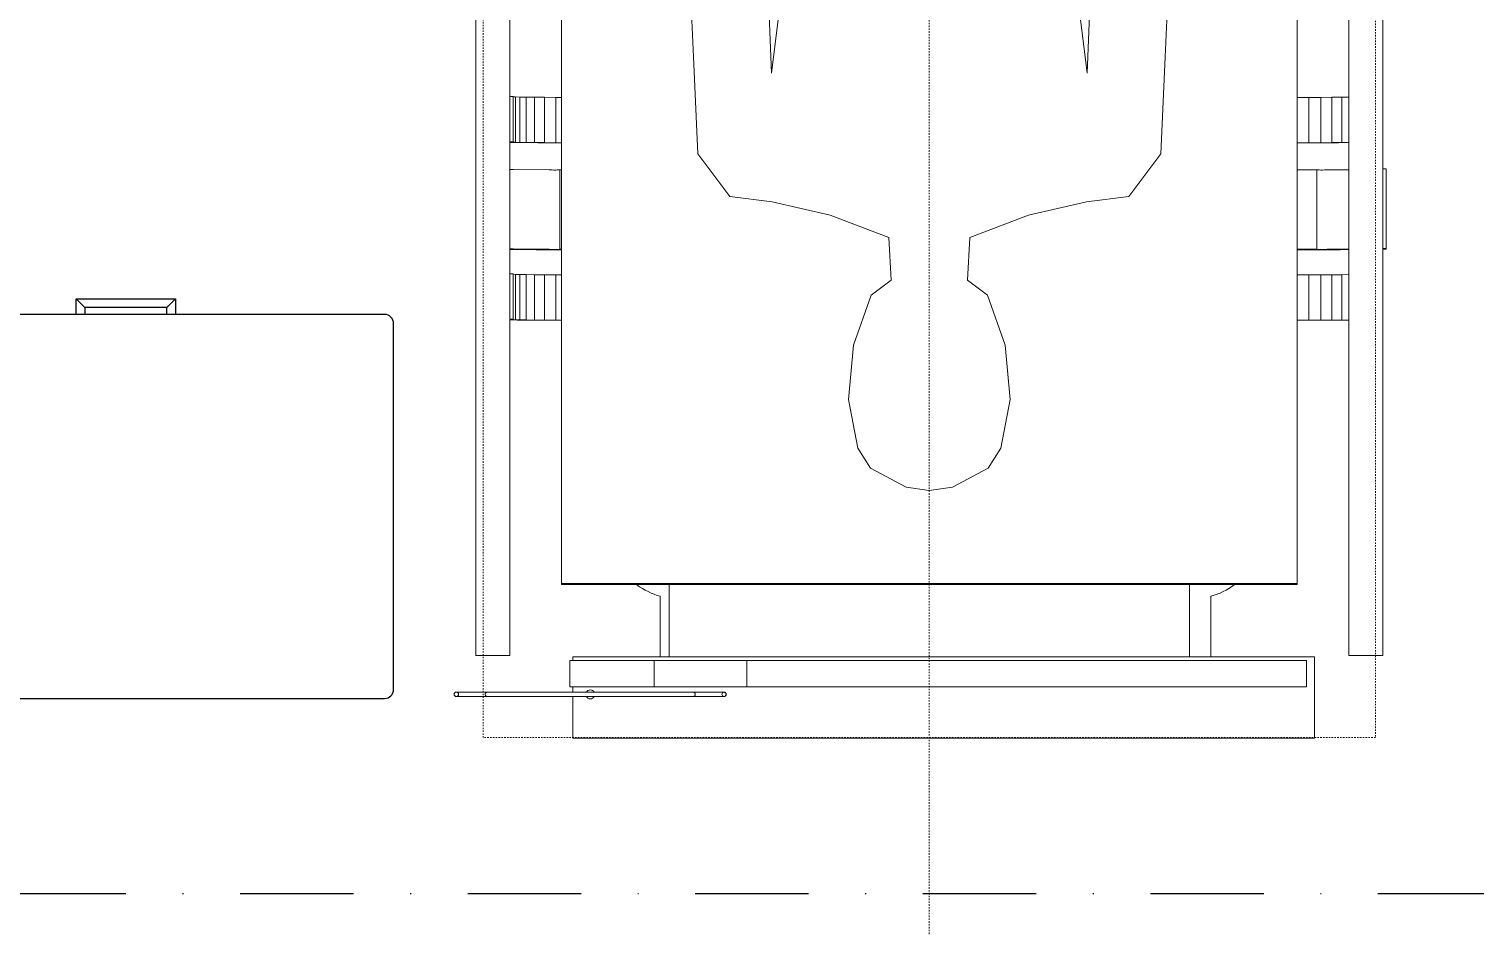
# Model space of a CAD drawing. Header units: inches. Extents: x -772 to 6765, y -813 to 4093.
# Drawn here: x 304.1 to 466.2, y -4.5 to 96.9 of the extents above; entities that cross this region are included whole.
import ezdxf

# ---------------------------------------------------------------- set-up
doc = ezdxf.new("R2010")
doc.units = ezdxf.units.IN
doc.header["$MEASUREMENT"] = 0
doc.linetypes.add('Dash _5x', pattern=[0.3175, 0.15875, -0.15875])
doc.linetypes.add('DASHDOT', pattern=[25.4, 12.7, -6.35, 0, -6.35])
for name, color, linetype, lineweight in [('A-DETL-GENF', 92, 'Continuous', 18), ('Q-SPCQ', 91, 'Continuous', 18), ('Q-SPCQ-HDLN', 91, 'Dash _5x', 18)]:
    doc.layers.add(name, color=color, linetype=linetype, lineweight=lineweight)
doc.layers.add('H_FUR_Tefris_Hareketli', color=213, linetype='Continuous')
doc.layers.add('H_STR_Aks', color=250, linetype='DASHDOT')

# ---------------------------------------------------------------- blocks, each defined once
blk = doc.blocks.new('*U97')
at = {"color": 0}
for p, q in [((-5.56, -44.75), (-5.56, -43)), ((-4.6, -43), (-4.6, -43.79)), ((4.6, -43.79), (4.6, -43)), ((5.56, -43), (5.56, -44.75)), ((5.56, -44.75), (-5.56, -44.75)), ((-4.6, -43.79), (4.6, -43.79))]:
    blk.add_line(p, q, dxfattribs=at)
blk.add_lwpolyline([(29, 0), (-29, 0, 0.414214), (-30, -1), (-30, -42, 0.414214), (-29, -43), (29, -43, 0.414214), (30, -42), (30, -1, 0.414214)], format="xyb", close=True, dxfattribs=at)
for points in [[(-5.56, -44.75), (-5.56, -44.75), (-5.55, -44.74), (-5.52, -44.71), (-5.49, -44.68), (-5.46, -44.65), (-5.44, -44.63), (-5.41, -44.6), (-5.37, -44.56), (-5.33, -44.52), (-5.29, -44.48), (-5.26, -44.45), (-5.23, -44.42), (-5.2, -44.39), (-5.17, -44.36), (-5.14, -44.33), (-5.11, -44.3), (-5.08, -44.27), (-5.05, -44.24), (-5.02, -44.21), (-4.99, -44.18), (-4.96, -44.15), (-4.93, -44.12), (-4.9, -44.09), (-4.87, -44.06), (-4.84, -44.03), (-4.82, -44.01), (-4.78, -43.97), (-4.75, -43.94), (-4.72, -43.91), (-4.7, -43.89), (-4.67, -43.86), (-4.64, -43.83), (-4.61, -43.8), (-4.6, -43.79), (-4.6, -43.79)], [(5.56, -44.75), (5.56, -44.75), (5.55, -44.74), (5.52, -44.71), (5.49, -44.68), (5.46, -44.65), (5.44, -44.63), (5.41, -44.6), (5.37, -44.56), (5.33, -44.52), (5.29, -44.48), (5.26, -44.45), (5.23, -44.42), (5.2, -44.39), (5.17, -44.36), (5.14, -44.33), (5.11, -44.3), (5.08, -44.27), (5.05, -44.24), (5.02, -44.21), (4.99, -44.18), (4.96, -44.15), (4.93, -44.12), (4.9, -44.09), (4.87, -44.06), (4.84, -44.03), (4.82, -44.01), (4.78, -43.97), (4.75, -43.94), (4.72, -43.91), (4.7, -43.89), (4.67, -43.86), (4.64, -43.83), (4.61, -43.8), (4.6, -43.79), (4.6, -43.79)]]:
    blk.add_open_spline(points, degree=3, knots=[0, 0, 0, 0, 0.083333, 0.125, 0.166667, 0.208333, 0.229167, 0.25, 0.291667, 0.333333, 0.354167, 0.375, 0.395833, 0.416667, 0.4375, 0.458333, 0.479167, 0.5, 0.520833, 0.541667, 0.5625, 0.583333, 0.604167, 0.625, 0.645833, 0.666667, 0.6875, 0.708333, 0.75, 0.770833, 0.791667, 0.833333, 0.875, 0.916667, 1, 1, 1, 1], dxfattribs=at)
blk = doc.blocks.new('MED-PNT-BEDICU - HASTA KARYOLASI VE SILTESI_YOGUN BAKIM_ SERUM ASKILI - Type 1-1240862-ICU-01-PLN')
at = {"layer": 'A-DETL-GENF'}
for p, q in [((-2.6, 91.94), (-6.58, 89.8)), ((0, 92.33), (-2.6, 91.94)), ((0, 92.33), (2.6, 91.94)), ((2.6, 91.94), (6.58, 89.8)), ((-6.58, 89.8), (-8.03, 87.56)), ((6.58, 89.8), (8.03, 87.56)), ((-8.03, 87.56), (-9.06, 82.11)), ((8.03, 87.56), (9.06, 82.11)), ((-9.06, 82.11), (-8.49, 76.04)), ((9.06, 82.11), (8.49, 76.04)), ((-8.49, 76.04), (-6.53, 70.44)), ((8.49, 76.04), (6.53, 70.44)), ((-6.53, 70.44), (-4.26, 68.74)), ((6.53, 70.44), (4.26, 68.74)), ((-4.26, 68.74), (-4.52, 63.99)), ((4.26, 68.74), (4.52, 63.99)), ((-4.52, 63.99), (-11.1, 61.47)), ((4.52, 63.99), (11.1, 61.47)), ((-17.62, 59.97), (-22.36, 59.39)), ((-11.1, 61.47), (-17.62, 59.97)), ((11.1, 61.47), (17.62, 59.97)), ((17.62, 59.97), (22.36, 59.39)), ((-22.36, 59.39), (-25.94, 54.62)), ((22.36, 59.39), (25.94, 54.62)), ((-25.94, 54.62), (-26.42, 43.75)), ((25.94, 54.62), (26.42, 43.75)), ((-18.3, 30.55), (-17.69, 45.56)), ((-17.69, 45.56), (-16.25, 34.06)), ((17.69, 45.56), (16.25, 34.06)), ((18.3, 30.55), (17.69, 45.56)), ((-26.42, 43.75), (-27.21, 25.92)), ((26.42, 43.75), (27.21, 25.92))]:
    blk.add_line(p, q, dxfattribs=at)
at = {"layer": 'Q-SPCQ'}
for p, q in [((39.96, 120.07), (-43.17, 120.07)), ((-43.17, 120.07), (-43.17, 110.93)), ((39.96, 115.37), (39.96, 120.07)), ((49.5, 115.4), (26.5, 115.4)), ((37.57, 115.4), (38.43, 115.4)), ((-42.28, 114.29), (-42.28, 111.36)), ((-42.28, 114.29), (-32.25, 114.29)), ((-32.25, 114.29), (-21.84, 114.29)), ((-21.84, 114.29), (-15.47, 114.29)), ((-15.47, 114.29), (-11.71, 114.29)), ((-11.71, 114.29), (-7.07, 114.29)), ((-7.07, 114.29), (5.67, 114.29)), ((5.67, 114.29), (10.31, 114.29)), ((10.31, 114.29), (14.07, 114.29)), ((14.07, 114.29), (20.45, 114.29)), ((20.45, 114.29), (30.85, 114.29)), ((20.45, 114.29), (20.45, 111.36)), ((26.5, 114.9), (49.5, 114.9)), ((30.85, 114.29), (40.28, 114.29)), ((30.85, 114.29), (30.85, 111.36)), ((38.43, 114.9), (37.57, 114.9)), ((39.96, 114.29), (39.96, 114.92)), ((40.28, 111.36), (40.28, 114.29)), ((-46.99, 110.8), (-50.8, 110.8)), ((-50.8, 110.7), (-50.8, 110.79)), ((-50.8, 109.52), (-50.8, 110.7)), ((-46.99, 110.79), (-46.99, 110.7)), ((-46.99, 110.7), (-46.99, 109.52)), ((-43.17, 110.93), (39.96, 110.93)), ((-32.25, 111.36), (-42.28, 111.36)), ((-21.84, 111.36), (-32.25, 111.36)), ((-31.56, 110.93), (-31.56, 104.16)), ((-29.14, 102.84), (-29.14, 110.93)), ((-15.47, 111.36), (-21.84, 111.36)), ((-11.71, 111.36), (-15.47, 111.36)), ((-7.07, 111.36), (-11.71, 111.36)), ((5.67, 111.36), (-7.07, 111.36)), ((10.31, 111.36), (5.67, 111.36)), ((14.07, 111.36), (10.31, 111.36)), ((20.45, 111.36), (14.07, 111.36)), ((30.85, 111.36), (20.45, 111.36)), ((29.14, 110.93), (29.14, 102.84)), ((30.16, 104.16), (30.16, 110.93)), ((40.28, 111.36), (30.85, 111.36)), ((39.96, 110.93), (39.96, 111.36)), ((50.8, 110.8), (46.99, 110.8)), ((46.99, 110.7), (46.99, 110.79)), ((46.99, 109.52), (46.99, 110.7)), ((50.8, 110.79), (50.8, 110.7)), ((50.8, 110.7), (50.8, 109.52)), ((-50.8, 104.97), (-50.8, 109.52)), ((-46.99, 109.52), (-46.99, 104.97)), ((46.99, 104.97), (46.99, 109.52)), ((50.8, 109.52), (50.8, 104.97)), ((-50.8, 77.71), (-50.8, 104.97)), ((-46.99, 104.97), (-46.99, 77.71)), ((46.99, 77.71), (46.99, 104.97)), ((50.8, 104.97), (50.8, 77.71)), ((-41.23, 102.83), (-41.23, 102.75)), ((-41.23, 102.75), (-41.23, 18.41)), ((39.96, 102.84), (-39.96, 102.84)), ((-39.96, 102.74), (39.96, 102.74)), ((41.23, 102.75), (41.23, 102.83)), ((41.23, 18.41), (41.23, 102.75)), ((-50.8, 76.97), (-50.8, 77.71)), ((-50.8, 44.46), (-50.8, 76.97)), ((-46.99, 77.71), (-46.99, 76.97)), ((-46.99, 76.97), (-46.99, 44.46)), ((46.99, 76.97), (46.99, 77.71)), ((46.99, 44.46), (46.99, 76.97)), ((50.8, 77.71), (50.8, 76.97)), ((50.8, 76.97), (50.8, 44.46)), ((-45.85, 73.24), (-46.99, 73.23)), ((-46.99, 73.21), (-46.23, 73.22)), ((-46.23, 73.22), (-45.12, 73.23)), ((-46.23, 68.14), (-46.23, 73.22)), ((-44.41, 73.24), (-45.85, 73.24)), ((-45.12, 73.23), (-43.87, 73.23)), ((-45.12, 68.15), (-45.12, 73.23)), ((-42.84, 73.25), (-44.41, 73.24)), ((-43.87, 73.23), (-42.51, 73.24)), ((-43.87, 68.15), (-43.87, 73.23)), ((-41.23, 73.25), (-42.84, 73.25)), ((-42.51, 73.24), (-41.23, 73.24)), ((-42.51, 68.16), (-42.51, 73.24)), ((42.41, 73.24), (41.23, 73.25)), ((41.23, 73.24), (41.87, 73.23)), ((41.87, 73.23), (43.12, 73.23)), ((41.87, 68.15), (41.87, 73.23)), ((43.85, 73.24), (42.41, 73.24)), ((43.12, 73.23), (44.23, 73.22)), ((43.12, 68.15), (43.12, 73.23)), ((45.13, 73.23), (43.85, 73.24)), ((44.23, 73.22), (45.16, 73.21)), ((44.23, 68.14), (44.23, 73.22)), ((46.2, 73.22), (45.13, 73.23)), ((45.16, 73.21), (45.88, 73.2)), ((45.16, 68.13), (45.16, 73.21)), ((45.88, 73.2), (46.37, 73.19)), ((45.88, 68.12), (45.88, 73.2)), ((46.99, 73.2), (46.2, 73.22)), ((46.37, 73.19), (46.63, 73.18)), ((46.37, 68.11), (46.37, 73.19)), ((46.63, 73.18), (46.63, 73.14)), ((46.99, 73.14), (46.63, 73.14)), ((46.63, 73.14), (46.63, 68.06)), ((-46.23, 68.14), (-46.99, 68.13)), ((-45.12, 68.15), (-46.23, 68.14)), ((-43.87, 68.15), (-45.12, 68.15)), ((-42.51, 68.16), (-43.87, 68.15)), ((-41.23, 68.16), (-42.51, 68.16)), ((41.87, 68.15), (41.23, 68.16)), ((43.12, 68.15), (41.87, 68.15)), ((44.23, 68.14), (43.12, 68.15)), ((45.16, 68.13), (44.23, 68.14)), ((45.88, 68.12), (45.16, 68.13)), ((46.37, 68.11), (45.88, 68.12)), ((46.63, 68.1), (46.37, 68.11)), ((46.63, 68.06), (46.99, 68.06)), ((-51.19, 65.27), (-51.19, 65.19)), ((-51.19, 65.19), (-50.8, 65.19)), ((-51.19, 65.19), (-51.19, 56.3)), ((-46.06, 65.35), (-46.99, 65.33)), ((-46.99, 65.27), (-44.58, 65.3)), ((-42.96, 65.37), (-45.16, 65.35)), ((-43.41, 65.3), (-43.41, 65.28)), ((-43.41, 65.28), (-43.41, 56.39)), ((-42.14, 65.27), (-41.23, 65.27)), ((-41.23, 65.37), (-41.73, 65.37)), ((43.16, 65.35), (41.23, 65.36)), ((41.41, 65.28), (41.41, 65.3)), ((41.41, 56.39), (41.41, 65.28)), ((42.58, 65.3), (46.6, 65.25)), ((46.99, 65.31), (44.06, 65.35)), ((-50.8, 56.3), (-51.19, 56.3)), ((-44.58, 56.41), (-46.99, 56.38)), ((-41.23, 56.38), (-42.14, 56.38)), ((46.6, 56.36), (42.58, 56.41)), ((-46.99, 53.35), (-45.85, 53.36)), ((-46.23, 53.34), (-46.99, 53.34)), ((-45.12, 53.35), (-46.23, 53.34)), ((-46.23, 48.26), (-46.23, 53.34)), ((-45.85, 53.36), (-44.41, 53.37)), ((-43.87, 53.36), (-45.12, 53.35)), ((-45.12, 48.27), (-45.12, 53.35)), ((-44.41, 53.37), (-42.84, 53.37)), ((-43.87, 48.28), (-43.87, 53.36)), ((-42.51, 53.36), (-43.87, 53.36)), ((-42.84, 53.37), (-41.23, 53.38)), ((-42.51, 48.28), (-42.51, 53.36)), ((-41.23, 53.36), (-42.51, 53.36)), ((41.23, 53.37), (42.41, 53.37)), ((41.87, 53.36), (41.23, 53.36)), ((41.87, 48.28), (41.87, 53.36)), ((43.12, 53.35), (41.87, 53.36)), ((42.41, 53.37), (43.85, 53.36)), ((43.12, 48.27), (43.12, 53.35)), ((44.23, 53.34), (43.12, 53.35)), ((43.85, 53.36), (45.13, 53.35)), ((44.23, 48.26), (44.23, 53.34)), ((45.16, 53.33), (44.23, 53.34)), ((45.13, 53.35), (46.2, 53.34)), ((45.16, 48.25), (45.16, 53.33)), ((45.88, 53.32), (45.16, 53.33)), ((45.88, 48.24), (45.88, 53.32)), ((46.37, 53.31), (45.88, 53.32)), ((46.2, 53.34), (46.99, 53.33)), ((46.37, 48.23), (46.37, 53.31)), ((46.63, 53.3), (46.37, 53.31)), ((46.63, 53.27), (46.63, 53.3)), ((46.99, 53.27), (46.63, 53.27)), ((46.63, 53.27), (46.63, 48.19)), ((-46.23, 48.26), (-46.99, 48.26)), ((-45.12, 48.27), (-46.23, 48.26)), ((-43.87, 48.28), (-45.12, 48.27)), ((-42.51, 48.28), (-43.87, 48.28)), ((-41.23, 48.28), (-42.51, 48.28)), ((41.87, 48.28), (41.23, 48.28)), ((43.12, 48.27), (41.87, 48.28)), ((44.23, 48.26), (43.12, 48.27)), ((45.16, 48.25), (44.23, 48.26)), ((45.88, 48.24), (45.16, 48.25)), ((46.37, 48.23), (45.88, 48.24)), ((46.63, 48.22), (46.37, 48.23)), ((46.63, 48.19), (46.99, 48.19)), ((-50.8, 34.94), (-50.8, 44.46)), ((-46.99, 44.46), (-46.99, 34.94)), ((46.99, 34.94), (46.99, 44.46)), ((50.8, 44.46), (50.8, 34.94))]:
    blk.add_line(p, q, dxfattribs=at)
at = {"layer": 'Q-SPCQ', "flags": 128}
for points in [[(22.75, 115.15), (22.86, 115.36), (23, 115.4)], [(23, 114.9), (22.79, 115.01), (22.75, 115.15)], [(23, 115.4), (23.4, 115.4), (24.41, 115.4), (25.58, 115.4), (26.37, 115.4), (26.5, 115.4)], [(49.5, 115.4), (49.9, 115.4), (50.91, 115.4), (52.08, 115.4), (52.87, 115.4), (53, 115.4)], [(53, 115.4), (53.21, 115.28), (53.25, 115.15)], [(53.25, 115.15), (53.14, 114.94), (53, 114.9)], [(26.5, 114.9), (26.1, 114.9), (25.09, 114.9), (23.92, 114.9), (23.13, 114.9), (23, 114.9)], [(53, 114.9), (52.6, 114.9), (51.59, 114.9), (50.42, 114.9), (49.63, 114.9), (49.5, 114.9)]]:
    blk.add_lwpolyline(points, dxfattribs=at)
at = {"layer": 'Q-SPCQ'}
for centre, radius, start, end in [((23, 115.15), 0.25, 0, 180), ((23, 115.15), 0.25, 180, 0), ((38, 115.15), 0.5, 30, 150), ((53, 115.15), 0.25, 0, 180), ((53, 115.15), 0.25, 180, 0), ((38, 115.15), 0.5, 210, 330), ((-29.36, 96.38), 8.09, 105.7871, 126.4501), ((27.96, 96.38), 8.09, 53.634, 74.2129)]:
    blk.add_arc(centre, radius, start, end, dxfattribs=at)
for centre, major_axis, start_param, end_param in [((-39.96, 102.83), (1.27, 0), 1.570796, 3.141593), ((-39.96, 102.75), (-1.27, 0), 0, 1.570796), ((39.96, 102.83), (1.27, 0), 0, 1.570796), ((39.96, 102.75), (1.27, 0), 4.712389, 6.283185), ((-48.65, 65.27), (2.54, 0), 2.586496, 3.141593), ((-43.93, 65.34), (2.54, 0), 2.076942, 2.565634), ((-44.05, 65.3), (0.635, 0), 0, 2.565634), ((-42.14, 65.28), (1.27, 0), 3.141593, 4.712389), ((-41.73, 65.35), (-2.54, 0), 4.712389, 5.218534), ((40.14, 65.28), (1.27, 0), 5.759587, 6.283185), ((42.05, 65.3), (-0.635, 0), 3.717551, 6.283185), ((41.93, 65.34), (2.54, 0), 0.575959, 1.064651), ((44.47, 65.24), (2.54, 0), 0, 0.575959), ((-44.05, 56.41), (0.635, 0), 0, 2.565634), ((-42.14, 56.39), (-1.27, 0), 0, 1.570796), ((40.14, 56.39), (-1.27, 0), 2.617994, 3.141593), ((42.05, 56.41), (0.635, 0), 0.575959, 3.141593), ((44.47, 56.34), (-2.54, 0), 3.141593, 3.717551)]:
    blk.add_ellipse(centre, major_axis=major_axis, ratio=0.008727, start_param=start_param, end_param=end_param, dxfattribs=at)
for points, knots in [([(26.23, 115.15), (26.23, 115.17), (26.23, 115.19), (26.24, 115.22), (26.25, 115.25), (26.26, 115.27), (26.28, 115.29), (26.29, 115.31), (26.31, 115.32), (26.33, 115.34), (26.34, 115.35), (26.36, 115.36), (26.38, 115.37), (26.4, 115.38), (26.42, 115.38), (26.44, 115.39), (26.46, 115.39), (26.47, 115.4), (26.49, 115.4), (26.51, 115.4), (26.52, 115.4), (26.53, 115.4)], [-1, -1, -1, -1, -0.9444444, -0.9166667, -0.8888889, -0.8611111, -0.8333333, -0.8055556, -0.7777778, -0.75, -0.7222222, -0.6944444, -0.6666667, -0.6388889, -0.6111111, -0.5833333, -0.5555556, -0.5277778, -0.5, -0.4722222, -0.4444444, -0.4444444, -0.4444444, -0.4444444]), ([(26.53, 114.9), (26.52, 114.9), (26.51, 114.9), (26.49, 114.9), (26.47, 114.9), (26.46, 114.9), (26.44, 114.9), (26.42, 114.91), (26.4, 114.92), (26.38, 114.93), (26.36, 114.93), (26.34, 114.95), (26.33, 114.96), (26.31, 114.97), (26.29, 114.99), (26.28, 115.01), (26.26, 115.03), (26.25, 115.05), (26.24, 115.07), (26.23, 115.1), (26.23, 115.13), (26.23, 115.15)], [-0.5555556, -0.5555556, -0.5555556, -0.5555556, -0.5277778, -0.5, -0.4722222, -0.4444444, -0.4166667, -0.3888889, -0.3611111, -0.3333333, -0.3055556, -0.2777778, -0.25, -0.2222222, -0.1944444, -0.1666667, -0.1388889, -0.1111111, -0.0833333, -0.0555556, 0, 0, 0, 0]), ([(49.77, 115.15), (49.77, 115.17), (49.77, 115.19), (49.76, 115.22), (49.75, 115.25), (49.74, 115.27), (49.72, 115.29), (49.71, 115.31), (49.69, 115.32), (49.67, 115.34), (49.66, 115.35), (49.64, 115.36), (49.62, 115.37), (49.6, 115.38), (49.58, 115.38), (49.56, 115.39), (49.54, 115.39), (49.53, 115.4), (49.51, 115.4), (49.49, 115.4), (49.48, 115.4), (49.47, 115.4)], [0, 0, 0, 0, 0.0555556, 0.0833333, 0.1111111, 0.1388889, 0.1666667, 0.1944444, 0.2222222, 0.25, 0.2777778, 0.3055556, 0.3333333, 0.3611111, 0.3888889, 0.4166667, 0.4444444, 0.4722222, 0.5, 0.5277778, 0.5555556, 0.5555556, 0.5555556, 0.5555556]), ([(49.47, 114.9), (49.48, 114.9), (49.49, 114.9), (49.51, 114.9), (49.53, 114.9), (49.54, 114.9), (49.56, 114.9), (49.58, 114.91), (49.6, 114.92), (49.62, 114.93), (49.64, 114.93), (49.66, 114.95), (49.67, 114.96), (49.69, 114.97), (49.7, 114.98), (49.72, 115), (49.74, 115.03), (49.75, 115.05), (49.76, 115.07), (49.77, 115.1), (49.77, 115.13), (49.77, 115.15)], [0.4444444, 0.4444444, 0.4444444, 0.4444444, 0.4722222, 0.5, 0.5277778, 0.5555556, 0.5833333, 0.6111111, 0.6388889, 0.6666667, 0.6944444, 0.7222222, 0.75, 0.7708333, 0.7916667, 0.8333333, 0.8611111, 0.8888889, 0.9166667, 0.9444444, 1, 1, 1, 1])]:
    blk.add_open_spline(points, degree=3, knots=knots, dxfattribs=at)
at = {"layer": 'Q-SPCQ-HDLN'}
for p, q in [((0, 142), (0, -130)), ((-50, -120), (-50, 120)), ((-50, 120), (50, 120)), ((50, 120), (50, -120))]:
    blk.add_line(p, q, dxfattribs=at)

msp = doc.modelspace()

# ---------------------------------------------------------------- linework, layer by layer
at = {"layer": 'H_STR_Aks'}
msp.add_line((6664.509, 0), (-659.052, 0), dxfattribs=at)

# ---------------------------------------------------------------- block references
at = {"layer": 'H_FUR_Tefris_Hareketli', "rotation": 180}
msp.add_blockref('*U97', (315, 21.911), dxfattribs=at)
at = {"layer": 'Q-SPCQ', "rotation": 180}
msp.add_blockref('MED-PNT-BEDICU - HASTA KARYOLASI VE SILTESI_YOGUN BAKIM_ SERUM ASKILI - Type 1-1240862-ICU-01-PLN', (405.036, 137.511), dxfattribs=at)

doc.saveas('drawing.dxf')
